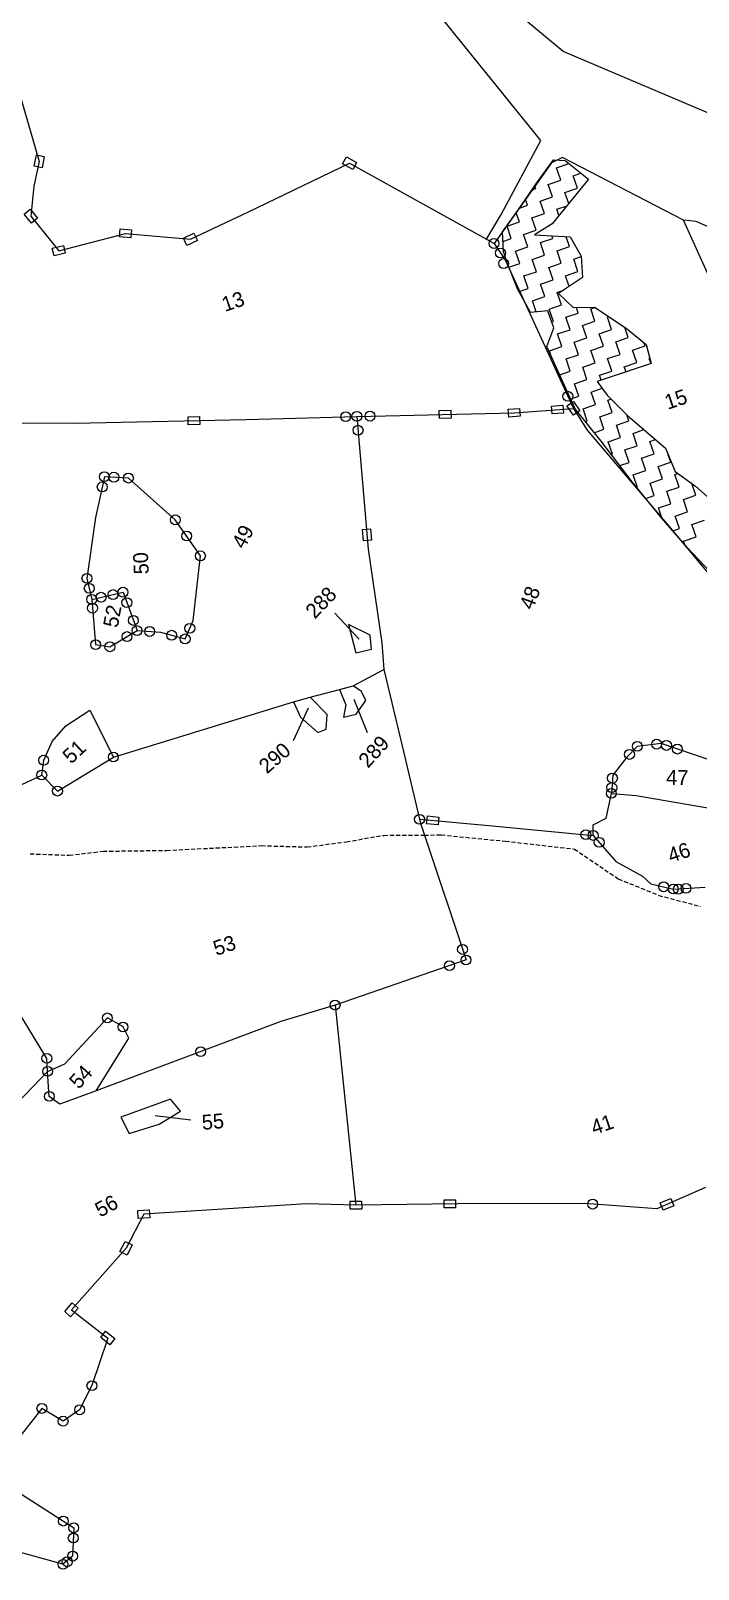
# Model space of a CAD drawing. Header units: metres. Extents: x 322986 to 329400, y 1832749 to 1836820.
# Drawn here: x 327099 to 327914, y 1833846 to 1835725 of the extents above; entities that cross this region are included whole.
import ezdxf

# ---------------------------------------------------------------- set-up
doc = ezdxf.new("R2010")
doc.units = ezdxf.units.M
doc.header["$MEASUREMENT"] = 0
doc.linetypes.add('DASHED', pattern=[0.75, 0.5, -0.25])
for name, color, linetype in [('LINE_FOOTPATH', 1, 'DASHED'), ('POLY_HATCH', 12, 'Continuous'), ('POLY_PARCEL', 6, 'Continuous'), ('TEXT_PARCEL', 7, 'Continuous'), ('V_BOUND_LINE', 7, 'Continuous')]:
    doc.layers.add(name, color=color, linetype=linetype)
doc.styles.get("Standard").update_dxf_attribs({"font": 'simplex.shx'})
doc.styles.add('TEXT_MAP', font='')
doc.styles.get('TEXT_MAP').set_extended_font_data('Kruti Dev 050')
doc.dimstyles.get("Standard").update_dxf_attribs({"dimtxt": 0.18, "dimasz": 0.18, "dimexe": 0.18, "dimexo": 0.0625, "dimgap": 0.09, "dimtad": 0, "dimtih": 1, "dimtoh": 1, "dimdec": 4, "dimzin": 0, "dimdsep": 46, "dimtxsty": 'Standard', "dimcen": 0.09, "dimadec": 0, "dimazin": 0, "dimtfac": 1, "dimtdec": 4, "dimtofl": 0, "dimtmove": 0, "dimatfit": 3, "dimfxl": 1, "dimtolj": 1, "dimtzin": 0, "dimarcsym": 0})

msp = doc.modelspace()

# ---------------------------------------------------------------- linework, layer by layer
for points in [[(327115.3, 1835571.8), (327112.7, 1835558), (327103.1, 1835559.8), (327105.7, 1835573.6)], [(327484.5, 1835571.4), (327496.8, 1835564.5), (327492.1, 1835556), (327479.8, 1835562.8)], [(327098.1, 1835507.4), (327107.1, 1835496.6), (327099.6, 1835490.4), (327090.6, 1835501.2)], [(327208, 1835483.2), (327222, 1835482), (327221.2, 1835472.3), (327207.1, 1835473.5)], [(327285.4, 1835472), (327298.1, 1835478), (327302.3, 1835469.2), (327289.6, 1835463.2)], [(327124.9, 1835459.6), (327138.6, 1835463.1), (327141, 1835453.7), (327127.4, 1835450.2)], [(327682.1, 1835263), (327696.1, 1835264), (327696.9, 1835254.3), (327682.8, 1835253.3)], [(327735, 1835266.9), (327749, 1835268), (327749.8, 1835258.3), (327735.8, 1835257.2)], [(327761.8, 1835272.6), (327769.8, 1835261), (327761.8, 1835255.5), (327753.8, 1835267)], [(327290.9, 1835253.7), (327305, 1835254), (327305.2, 1835244.3), (327291.2, 1835243.9)], [(327597.9, 1835261.3), (327612, 1835261.8), (327612.4, 1835252.1), (327598.3, 1835251.5)], [(327505.3, 1835102.1), (327504.1, 1835116.1), (327513.8, 1835116.9), (327515, 1835102.9)], [(327583.4, 1834766), (327597.4, 1834764.7), (327596.6, 1834755), (327582.5, 1834756.3)], [(327488.9, 1834295.3), (327503, 1834295.5), (327503.1, 1834285.7), (327489, 1834285.5)], [(327603.8, 1834296.9), (327617.9, 1834296.9), (327617.8, 1834287.1), (327603.8, 1834287.2)], [(327884.5, 1834289.6), (327871.5, 1834284.3), (327867.8, 1834293.3), (327880.8, 1834298.6)], [(327229.5, 1834283.8), (327243.6, 1834284.7), (327244.2, 1834274.9), (327230.2, 1834274)], [(327207.7, 1834233.7), (327214, 1834246.2), (327222.7, 1834241.9), (327216.4, 1834229.3)], [(327140.2, 1834160.4), (327149.5, 1834170.9), (327156.8, 1834164.4), (327147.5, 1834153.9)], [(327195.4, 1834119.9), (327184.2, 1834128.6), (327190.2, 1834136.3), (327201.3, 1834127.6)]]:
    msp.add_lwpolyline(points, close=True)
for centre in [(327664.8, 1835465.5), (327672.7, 1835453.8), (327676.6, 1835441), (327755, 1835278.8), (327483.5, 1835253.8), (327497.2, 1835254.2), (327513.3, 1835254.5), (327498.7, 1835237.3), (327186.1, 1835168.1), (327188.8, 1835180.5), (327200.3, 1835179.9), (327218.1, 1835178.8), (327275.4, 1835127.8), (327289.2, 1835108), (327306.1, 1835083.8), (327167.4, 1835056.3), (327170.2, 1835044.1), (327184.7, 1835033.2), (327199.2, 1835036.5), (327211.5, 1835039.4), (327173.3, 1835030.5), (327174.2, 1835019.9), (327216.2, 1835026.6), (327224.1, 1835004.9), (327293.1, 1834995.3), (327178, 1834975.3), (327216.3, 1834985.2), (327228.6, 1834992.5), (327244.1, 1834991.4), (327270.9, 1834986.8), (327287.4, 1834982.3), (327195.4, 1834972.7), (327839.9, 1834851), (327863.6, 1834853.7), (327875.5, 1834852.2), (327888.9, 1834847.7), (327114.6, 1834834.1), (327199.7, 1834838), (327830.3, 1834841.2), (327112.2, 1834816), (327809.5, 1834812.2), (327131.4, 1834796.4), (327808.2, 1834793.6), (327808.7, 1834800.7), (327573.8, 1834761.9), (327777, 1834743.1), (327785.9, 1834742.2), (327793.3, 1834733.7), (327872.1, 1834679.4), (327883.9, 1834676.7), (327889.9, 1834676.5), (327899.3, 1834677.6), (327626.3, 1834602.9), (327610.4, 1834583), (327630.6, 1834590), (327470.6, 1834534.9), (327192.4, 1834519.2), (327211.5, 1834508.2), (327118.4, 1834469.8), (327306.3, 1834478), (327119.4, 1834453.9), (327121.4, 1834423.4), (327785.3, 1834291.7), (327173.5, 1834069.9), (327112.4, 1834042.1), (327158.5, 1834040.4), (327138.3, 1834026.5), (327138.5, 1833904.4), (327151.2, 1833896.2), (327150.7, 1833883.7), (327138.1, 1833851.6), (327143.3, 1833854.7), (327149.9, 1833861.6)]:
    msp.add_circle(centre, 6.03)
at = {"layer": 'LINE_FOOTPATH', "ltscale": 10}
for p, q in [((327484.3, 1834734.5), (327530.2, 1834742.3)), ((327530.2, 1834742.3), (327579.7, 1834742.6)), ((327579.7, 1834742.6), (327600.3, 1834742.8)), ((327600.3, 1834742.8), (327678.7, 1834735.2)), ((327098, 1834719.7), (327145.8, 1834718)), ((327145.8, 1834718), (327187.2, 1834722.9)), ((327187.2, 1834722.9), (327264.7, 1834723.9)), ((327264.7, 1834723.9), (327380.6, 1834729.7)), ((327380.6, 1834729.7), (327436.5, 1834728.1)), ((327436.5, 1834728.1), (327484.3, 1834734.5)), ((327678.7, 1834735.2), (327763.1, 1834725.6)), ((327763.1, 1834725.6), (327816.6, 1834689.2)), ((327816.6, 1834689.2), (327866, 1834669)), ((327866, 1834669), (327917.1, 1834655.5))]:
    msp.add_line(p, q, dxfattribs=at)
at = {"layer": 'POLY_HATCH'}
for p, q in [((327717.9, 1835540.6), (327737.3, 1835567.8)), ((327737.3, 1835567.8), (327751.6, 1835566.8)), ((327751.6, 1835566.8), (327780.3, 1835544)), ((327693.8, 1835505.6), (327717.9, 1835540.6)), ((327780.3, 1835544), (327736, 1835489.4)), ((327675.1, 1835479.8), (327693.8, 1835505.6)), ((327736, 1835489.4), (327714.3, 1835476.2)), ((327676.2, 1835455.8), (327675.1, 1835479.8)), ((327714.3, 1835476.2), (327758, 1835473.5)), ((327758, 1835473.5), (327771.3, 1835450)), ((327680.7, 1835441.7), (327676.2, 1835455.8)), ((327693.6, 1835410), (327680.7, 1835441.7)), ((327771.3, 1835450), (327773.1, 1835423.8)), ((327773.1, 1835423.8), (327743.7, 1835404.3)), ((327709.3, 1835381.2), (327693.6, 1835410)), ((327743.7, 1835404.3), (327761.5, 1835387.2)), ((327730.5, 1835383.2), (327709.3, 1835381.2)), ((327737.9, 1835362.5), (327730.5, 1835383.2)), ((327761.5, 1835387.2), (327787.5, 1835387.8)), ((327787.5, 1835387.8), (327826.3, 1835361.8)), ((327729.3, 1835339.6), (327737.9, 1835362.5)), ((327826.3, 1835361.8), (327850.6, 1835342.1)), ((327745.2, 1835304.7), (327729.3, 1835339.6)), ((327850.6, 1835342.1), (327857, 1835318.7)), ((327857, 1835318.7), (327790.7, 1835297)), ((327764, 1835263.3), (327745.2, 1835304.7)), ((327790.7, 1835297), (327803, 1835280)), ((327795.6, 1835223.9), (327764, 1835263.3)), ((327803, 1835280), (327827.7, 1835255.4)), ((327827.7, 1835255.4), (327874.3, 1835215.5)), ((327833.7, 1835174.3), (327795.6, 1835223.9)), ((327874.3, 1835215.5), (327886.3, 1835186.7)), ((327869.4, 1835130.1), (327833.7, 1835174.3)), ((327886.3, 1835186.7), (327911.1, 1835168.9)), ((327911.1, 1835168.9), (327939.9, 1835143.3)), ((327901.2, 1835093.8), (327869.4, 1835130.1)), ((327928, 1835065), (327901.2, 1835093.8))]:
    msp.add_line(p, q, dxfattribs=at)
at = {"layer": 'POLY_HATCH', "linetype": 'Continuous'}
for p, q in [((327741.2, 1835558.1), (327756.1, 1835563.2)), ((327746.3, 1835542.9), (327741.2, 1835558.1)), ((327761.5, 1835548.1), (327771, 1835551.3)), ((327766.7, 1835532.9), (327761.5, 1835548.1)), ((327711.3, 1835531), (327715.9, 1835532.5)), ((327715.9, 1835532.5), (327714.8, 1835536)), ((327731.1, 1835537.7), (327746.3, 1835542.9)), ((327736.3, 1835522.5), (327731.1, 1835537.7)), ((327751.5, 1835527.7), (327766.7, 1835532.9)), ((327756.1, 1835514.2), (327751.5, 1835527.7)), ((327696, 1835508.8), (327705.9, 1835512.2)), ((327705.9, 1835512.2), (327703.4, 1835519.5)), ((327721.1, 1835517.3), (327736.3, 1835522.5)), ((327726.3, 1835502.1), (327721.1, 1835517.3)), ((327741.5, 1835507.3), (327754, 1835511.5)), ((327744.2, 1835499.5), (327741.5, 1835507.3)), ((327680.7, 1835486.6), (327695.9, 1835491.8)), ((327695.9, 1835491.8), (327692, 1835503.1)), ((327711.1, 1835496.9), (327726.3, 1835502.1)), ((327716.3, 1835481.7), (327711.1, 1835496.9)), ((327675.7, 1835467.9), (327685.8, 1835471.4)), ((327685.8, 1835471.4), (327680.7, 1835486.6)), ((327701, 1835476.6), (327716.3, 1835481.7)), ((327706.2, 1835461.3), (327701, 1835476.6)), ((327721.4, 1835466.5), (327736.6, 1835471.7)), ((327731.5, 1835486.9), (327732.4, 1835487.2)), ((327731.5, 1835486.7), (327731.5, 1835486.9)), ((327736.6, 1835471.7), (327735.6, 1835474.9)), ((327757, 1835461.7), (327752.9, 1835473.8)), ((327691, 1835456.2), (327706.2, 1835461.3)), ((327696.2, 1835441), (327691, 1835456.2)), ((327711.4, 1835446.1), (327726.6, 1835451.3)), ((327726.6, 1835451.3), (327721.4, 1835466.5)), ((327741.8, 1835456.5), (327757, 1835461.7)), ((327747, 1835441.3), (327741.8, 1835456.5)), ((327682.9, 1835436.4), (327696.2, 1835441)), ((327716.6, 1835430.9), (327711.4, 1835446.1)), ((327731.8, 1835436.1), (327747, 1835441.3)), ((327737, 1835420.9), (327731.8, 1835436.1)), ((327762.2, 1835446.5), (327771.3, 1835449.6)), ((327767.4, 1835431.3), (327762.2, 1835446.5)), ((327701.4, 1835425.8), (327716.6, 1835430.9)), ((327706.6, 1835410.5), (327701.4, 1835425.8)), ((327721.8, 1835415.7), (327737, 1835420.9)), ((327726.9, 1835400.5), (327721.8, 1835415.7)), ((327752.2, 1835426.1), (327767.4, 1835431.3)), ((327756.7, 1835412.9), (327752.2, 1835426.1)), ((327695.4, 1835406.8), (327706.6, 1835410.5)), ((327711.7, 1835395.3), (327726.9, 1835400.5)), ((327716.3, 1835381.8), (327711.7, 1835395.3)), ((327742.1, 1835405.7), (327749.7, 1835408.3)), ((327747.3, 1835390.5), (327742.1, 1835405.7)), ((327732.1, 1835385.3), (327747.3, 1835390.5)), ((327737.3, 1835370.1), (327732.1, 1835385.3)), ((327752.5, 1835375.3), (327767.7, 1835380.5)), ((327757.7, 1835360.1), (327752.5, 1835375.3)), ((327767.7, 1835380.5), (327765.4, 1835387.3)), ((327782.9, 1835385.6), (327788.1, 1835387.4)), ((327788.1, 1835370.4), (327782.9, 1835385.6)), ((327803.3, 1835375.6), (327804.9, 1835376.1)), ((327808.5, 1835360.4), (327803.3, 1835375.6)), ((327735.4, 1835369.5), (327737.3, 1835370.1)), ((327742.5, 1835354.9), (327757.7, 1835360.1)), ((327772.9, 1835365.2), (327788.1, 1835370.4)), ((327778.1, 1835350), (327772.9, 1835365.2)), ((327793.3, 1835355.2), (327808.5, 1835360.4)), ((327828.9, 1835350.4), (327824.6, 1835363)), ((327732.4, 1835334.5), (327747.7, 1835339.7)), ((327747.7, 1835339.7), (327742.5, 1835354.9)), ((327762.9, 1835344.9), (327778.1, 1835350)), ((327768, 1835329.6), (327762.9, 1835344.9)), ((327783.3, 1835334.8), (327798.5, 1835340)), ((327798.5, 1835340), (327793.3, 1835355.2)), ((327813.7, 1835345.2), (327828.9, 1835350.4)), ((327818.8, 1835330), (327813.7, 1835345.2)), ((327834.1, 1835335.2), (327849.3, 1835340.3)), ((327849.3, 1835340.3), (327847.9, 1835344.2)), ((327734.8, 1835327.7), (327732.4, 1835334.5)), ((327752.8, 1835324.5), (327768, 1835329.6)), ((327758, 1835309.3), (327752.8, 1835324.5)), ((327773.2, 1835314.4), (327788.4, 1835319.6)), ((327788.4, 1835319.6), (327783.3, 1835334.8)), ((327803.6, 1835324.8), (327818.8, 1835330)), ((327808.8, 1835309.6), (327803.6, 1835324.8)), ((327824, 1835314.8), (327839.2, 1835319.9)), ((327839.2, 1835319.9), (327834.1, 1835335.2)), ((327854.4, 1835325.1), (327855.2, 1835325.4)), ((327856.7, 1835318.6), (327854.4, 1835325.1)), ((327745.1, 1835304.9), (327758, 1835309.3)), ((327778.4, 1835299.2), (327773.2, 1835314.4)), ((327793.6, 1835304.4), (327808.8, 1835309.6)), ((327795.6, 1835298.6), (327793.6, 1835304.4)), ((327826.1, 1835308.6), (327824, 1835314.8)), ((327763.2, 1835294.1), (327778.4, 1835299.2)), ((327768.4, 1835278.8), (327763.2, 1835294.1)), ((327783.6, 1835284), (327796.8, 1835288.5)), ((327788.8, 1835268.8), (327783.6, 1835284)), ((327758.5, 1835275.5), (327768.4, 1835278.8)), ((327773.6, 1835263.6), (327788.8, 1835268.8)), ((327778.7, 1835248.4), (327773.6, 1835263.6)), ((327804, 1835274), (327807.7, 1835275.3)), ((327809.1, 1835258.8), (327804, 1835274)), ((327776.5, 1835247.7), (327778.7, 1835248.4)), ((327793.9, 1835253.6), (327809.1, 1835258.8)), ((327799.1, 1835238.4), (327793.9, 1835253.6)), ((327814.3, 1835243.6), (327829.5, 1835248.8)), ((327819.5, 1835228.4), (327814.3, 1835243.6)), ((327829.5, 1835248.8), (327827, 1835256.1)), ((327787.2, 1835234.3), (327799.1, 1835238.4)), ((327804.3, 1835223.2), (327819.5, 1835228.4)), ((327834.7, 1835233.5), (327848, 1835238.1)), ((327839.9, 1835218.3), (327834.7, 1835233.5)), ((327855.1, 1835223.5), (327862.1, 1835225.9)), ((327809.5, 1835208), (327804.3, 1835223.2)), ((327808.2, 1835207.5), (327809.5, 1835208)), ((327824.7, 1835213.2), (327839.9, 1835218.3)), ((327829.9, 1835197.9), (327824.7, 1835213.2)), ((327845.1, 1835203.1), (327860.3, 1835208.3)), ((327860.3, 1835208.3), (327855.1, 1835223.5)), ((327880.7, 1835198.3), (327877.2, 1835208.4)), ((327818.5, 1835194.1), (327829.9, 1835197.9)), ((327835, 1835182.7), (327850.3, 1835187.9)), ((327850.3, 1835187.9), (327845.1, 1835203.1)), ((327865.5, 1835193.1), (327880.7, 1835198.3)), ((327870.6, 1835177.9), (327865.5, 1835193.1)), ((327840.2, 1835167.5), (327835, 1835182.7)), ((327855.4, 1835172.7), (327870.6, 1835177.9)), ((327860.6, 1835157.5), (327855.4, 1835172.7)), ((327885.9, 1835183.1), (327889.5, 1835184.3)), ((327891, 1835167.9), (327885.9, 1835183.1)), ((327911.4, 1835157.8), (327906.5, 1835172.2)), ((327839.4, 1835167.3), (327840.2, 1835167.5)), ((327850.2, 1835153.9), (327860.6, 1835157.5)), ((327875.8, 1835162.7), (327891, 1835167.9)), ((327881, 1835147.5), (327875.8, 1835162.7)), ((327896.2, 1835152.7), (327911.4, 1835157.8)), ((327901.4, 1835137.4), (327896.2, 1835152.7)), ((327865.8, 1835142.3), (327881, 1835147.5)), ((327870.3, 1835129.2), (327865.8, 1835142.3)), ((327886.2, 1835132.3), (327901.4, 1835137.4)), ((327891.4, 1835117.1), (327886.2, 1835132.3)), ((327883.3, 1835114.3), (327891.4, 1835117.1)), ((327906.6, 1835122.2), (327921.8, 1835127.4)), ((327911.7, 1835107), (327906.6, 1835122.2)), ((327896.5, 1835101.8), (327911.7, 1835107)), ((327898, 1835097.4), (327896.5, 1835101.8))]:
    msp.add_line(p, q, dxfattribs=at)
at = {"layer": 'POLY_PARCEL'}
for p, q in [((327749.3, 1835700.1), (327531.9, 1835880.9)), ((327934.5, 1835621.4), (327749.3, 1835700.1)), ((327735, 1835564), (327664.8, 1835465.5)), ((327748.6, 1835570.5), (327735, 1835564)), ((327896.2, 1835494.1), (327748.6, 1835570.5)), ((327966.2, 1835339.2), (327896.2, 1835494.1)), ((327912, 1835492.5), (327896.2, 1835494.1)), ((328086.3, 1835414.3), (327912, 1835492.5)), ((327664.8, 1835465.5), (327678.5, 1835445.3)), ((327678.5, 1835445.3), (327761.8, 1835264)), ((327689.5, 1835258.6), (327761.8, 1835264)), ((327761.8, 1835264), (327778.6, 1835237.4)), ((327046, 1835246.2), (327152.2, 1835246)), ((327152.2, 1835246), (327362.1, 1835250.3)), ((327362.1, 1835250.3), (327497.2, 1835254.2)), ((327497.2, 1835254.2), (327689.5, 1835258.6)), ((327497.2, 1835254.2), (327511, 1835091.9)), ((327778.6, 1835237.4), (327878.4, 1835120)), ((327188.8, 1835180.5), (327178, 1835130.5)), ((327218.1, 1835178.8), (327188.8, 1835180.5)), ((327275.4, 1835127.8), (327218.1, 1835178.8)), ((327178, 1835130.5), (327167.4, 1835056.3)), ((327306.1, 1835083.8), (327275.4, 1835127.8)), ((327878.4, 1835120), (327936.5, 1835050.5)), ((327297.4, 1835005), (327306.1, 1835083.8)), ((327511, 1835091.9), (327527.9, 1834977.7)), ((327167.4, 1835056.3), (327173.3, 1835030.5)), ((327173.3, 1835030.5), (327211.5, 1835039.4)), ((327211.5, 1835039.4), (327228.6, 1834992.5)), ((327173.3, 1835030.5), (327178, 1834975.3)), ((327287.4, 1834982.3), (327297.4, 1835005)), ((327486.9, 1835000), (327496, 1834965.1)), ((327513.3, 1834987), (327486.9, 1835000)), ((327195.4, 1834972.7), (327228.6, 1834992.5)), ((327228.6, 1834992.5), (327257.2, 1834990.5)), ((327257.2, 1834990.5), (327287.4, 1834982.3)), ((327515.1, 1834969.9), (327513.3, 1834987)), ((327178, 1834975.3), (327195.4, 1834972.7)), ((327496, 1834965.1), (327515.1, 1834969.9)), ((327527.9, 1834977.7), (327530.3, 1834945.1)), ((327492.5, 1834925.1), (327530.3, 1834945.1)), ((327530.3, 1834945.1), (327554.1, 1834844.6)), ((327476, 1834920.6), (327492.5, 1834925.1)), ((327502.9, 1834917.9), (327492.5, 1834925.1)), ((327199.7, 1834838), (327419.9, 1834905.4)), ((327419.9, 1834905.4), (327440.3, 1834911)), ((327419.9, 1834905.4), (327428.2, 1834886.8)), ((327440.3, 1834911), (327476, 1834920.6)), ((327461, 1834889.8), (327440.3, 1834911)), ((327476, 1834920.6), (327483.6, 1834901.8)), ((327496.5, 1834890.2), (327508, 1834906.9)), ((327508, 1834906.9), (327502.9, 1834917.9)), ((327141.8, 1834876.1), (327171.1, 1834895.2)), ((327171.1, 1834895.2), (327199.7, 1834838)), ((327428.2, 1834886.8), (327449.4, 1834867.9)), ((327459.6, 1834872.2), (327461, 1834889.8)), ((327483.6, 1834901.8), (327481, 1834886.8)), ((327481, 1834886.8), (327496.5, 1834890.2)), ((327124.8, 1834857), (327141.8, 1834876.1)), ((327449.4, 1834867.9), (327459.6, 1834872.2)), ((327114.6, 1834834.1), (327124.8, 1834857)), ((327839.9, 1834851), (327827, 1834837.8)), ((327869.1, 1834854.4), (327839.9, 1834851)), ((327930.2, 1834833.7), (327869.1, 1834854.4)), ((327112.2, 1834816), (327114.6, 1834834.1)), ((327131.4, 1834796.4), (327199.7, 1834838)), ((327554.1, 1834844.6), (327573.8, 1834761.9)), ((327827, 1834837.8), (327809.8, 1834815.7)), ((326963, 1834746.1), (327112.2, 1834816)), ((327112.2, 1834816), (327131.4, 1834796.4)), ((327809.8, 1834815.7), (327808.2, 1834793.6)), ((327801.8, 1834763.3), (327808.2, 1834793.6)), ((327808.2, 1834793.6), (327838.4, 1834791.1)), ((327838.4, 1834791.1), (327947.1, 1834772.4)), ((327573.8, 1834761.9), (327658.3, 1834754.5)), ((327573.8, 1834761.9), (327575.2, 1834756)), ((327575.2, 1834756), (327579.7, 1834742.6)), ((327785.8, 1834755), (327801.8, 1834763.3)), ((327785.9, 1834742.2), (327785.8, 1834755)), ((327579.7, 1834742.6), (327630.6, 1834590)), ((327658.3, 1834754.5), (327785.9, 1834742.2)), ((327785.9, 1834742.2), (327813.5, 1834710.4)), ((327813.5, 1834710.4), (327846.1, 1834692.3)), ((327846.1, 1834692.3), (327856.4, 1834683)), ((327856.4, 1834683), (327883.9, 1834676.7)), ((327883.9, 1834676.7), (327922.7, 1834678.9)), ((327118.4, 1834469.8), (327039.6, 1834598.9)), ((327630.6, 1834590), (327470.6, 1834534.9)), ((327470.6, 1834534.9), (327404.4, 1834514.7)), ((327470.6, 1834534.9), (327496, 1834290.5)), ((327192.4, 1834519.2), (327140.4, 1834463.3)), ((327404.4, 1834514.7), (327178.6, 1834430.2)), ((327211.5, 1834508.2), (327192.4, 1834519.2)), ((327178.6, 1834430.2), (327218.7, 1834494.3)), ((327218.7, 1834494.3), (327211.5, 1834508.2)), ((327119.4, 1834453.9), (327118.4, 1834469.8)), ((327119.4, 1834453.9), (327140.4, 1834463.3)), ((327064.8, 1834396.9), (327119.4, 1834453.9)), ((327121.4, 1834423.4), (327119.4, 1834453.9)), ((327134.3, 1834413.7), (327121.4, 1834423.4)), ((327178.6, 1834430.2), (327134.3, 1834413.7)), ((327269.5, 1834420.1), (327208.9, 1834397.9)), ((327281.7, 1834405.4), (327269.5, 1834420.1)), ((327208.9, 1834397.9), (327218.9, 1834377.9)), ((327255.5, 1834389.3), (327281.7, 1834405.4)), ((327218.9, 1834377.9), (327255.5, 1834389.3))]:
    msp.add_line(p, q, dxfattribs=at)
at = {"layer": 'V_BOUND_LINE'}
for p, q in [((327722.2, 1835591.5), (327585.8, 1835759.4)), ((327066.9, 1835710.6), (327109.2, 1835565.8)), ((327673.5, 1835500.8), (327722.2, 1835591.5)), ((327109.2, 1835565.8), (327102.5, 1835535.7)), ((327364.8, 1835504.3), (327488.3, 1835563.7)), ((327488.3, 1835563.7), (327655.7, 1835470.6)), ((327102.5, 1835535.7), (327098.8, 1835498.9)), ((327098.8, 1835498.9), (327133, 1835456.6)), ((327293.9, 1835470.6), (327364.8, 1835504.3)), ((327655.7, 1835470.6), (327673.5, 1835500.8)), ((327133, 1835456.6), (327214.6, 1835477.8)), ((327214.6, 1835477.8), (327293.9, 1835470.6)), ((327655.7, 1835470.6), (327664.8, 1835465.5)), ((327923.2, 1834312.2), (327863.7, 1834286)), ((327435.7, 1834292.2), (327236.9, 1834279.3)), ((327496, 1834290.5), (327435.7, 1834292.2)), ((327620.4, 1834292.1), (327496, 1834290.5)), ((327775.7, 1834292.4), (327620.4, 1834292.1)), ((327863.7, 1834286), (327775.7, 1834292.4)), ((327236.9, 1834279.3), (327215.2, 1834237.8)), ((327215.2, 1834237.8), (327148.5, 1834162.4)), ((327148.5, 1834162.4), (327192.8, 1834128.1)), ((327192.8, 1834128.1), (327173.5, 1834069.9)), ((327173.5, 1834069.9), (327158.5, 1834040.4)), ((327112.4, 1834042.1), (327067.7, 1833985.1)), ((327138.3, 1834026.5), (327112.4, 1834042.1)), ((327158.5, 1834040.4), (327138.3, 1834026.5)), ((327071.5, 1833947.6), (327151.2, 1833896.2)), ((327138.1, 1833851.6), (326900.6, 1833917.3)), ((327151.2, 1833896.2), (327149.9, 1833861.6)), ((327149.9, 1833861.6), (327138.1, 1833851.6))]:
    msp.add_line(p, q, dxfattribs=at)

# ---------------------------------------------------------------- texts
at = {"layer": 'TEXT_PARCEL', "style": 'TEXT_MAP'}
for s, rotation, p in [('13', 18.8059, (327336, 1835381.7)), ('15', 18.8059, (327877, 1835262.2)), ('49', 62.2323, (327359.5, 1835091.1)), ('50', 92.847, (327243.1, 1835061.6)), ('288', 46.3378, (327445.9, 1835005.9)), ('48', 69.3084, (327712.2, 1835016.8)), ('52', 79.4264, (327204.9, 1834995.2)), ('51', 43.0913, (327148.1, 1834828.7)), ('290', 41.0371, (327387.4, 1834816.7)), ('289', 47.8388, (327510.9, 1834823.6)), ('47', 358.8392, (327875, 1834804.2)), ('46', 18.8059, (327880.9, 1834708.4)), ('53', 18.8059, (327325.5, 1834594.9)), ('54', 47.6709, (327157.5, 1834431.2)), ('55', 4.7817, (327308.5, 1834382.4)), ('41', 18.8059, (327787, 1834376.1)), ('56', 28.7235, (327183.7, 1834275.1))]:
    msp.add_text(s, height=18.22, rotation=rotation, dxfattribs=at).set_placement(p)

# ---------------------------------------------------------------- leaders
for points in [[(327470.2, 1835013.7), (327500.1, 1834981.8)], [(327510.2, 1834867.5), (327494.1, 1834908.1)], [(327420, 1834858.2), (327438.3, 1834897.9)], [(327294.3, 1834394.3), (327250.9, 1834399.5)]]:
    msp.add_leader(points, dimstyle='Standard', override={"dimtxt": 2.5, "dimasz": 2.5, "dimexe": 1.25, "dimexo": 0.625, "dimgap": 0.625, "dimtad": 1, "dimtih": 0, "dimtoh": 0, "dimzin": 8, "dimcen": 2.5, "dimtofl": 1})

doc.saveas('drawing.dxf')
